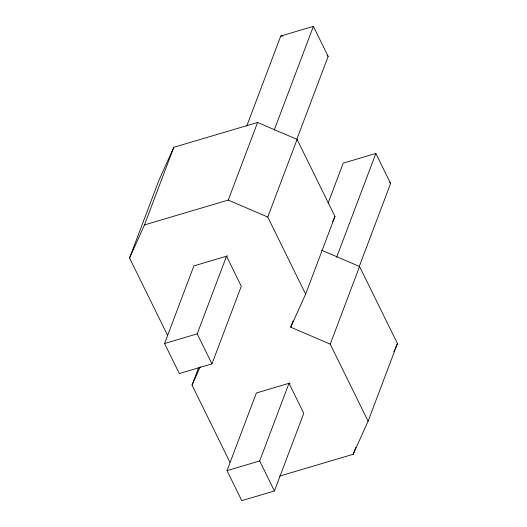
<?xml version="1.0" encoding="UTF-8"?>
<svg xmlns="http://www.w3.org/2000/svg" width="527" height="527" viewBox="0 0 527 527"><rect width="100%" height="100%" fill="white"/><g stroke="black" fill="none" stroke-linecap="round" stroke-linejoin="round"><path stroke-width="0.79" d="M167.434 335.073L129.563 258.013L158.904 180.372L173.811 147.29L257.598 122.448L297.096 139.405L334.968 216.465L305.634 294.106L290.726 327.188L330.225 344.144L368.096 421.205L353.189 454.294L279.58 476.112M129.563 258.013L144.47 224.93L173.811 147.29M211.959 363.874L197.203 333.848L226.544 256.208L241.3 286.233L211.959 363.874L179.318 373.551L164.562 343.525L193.896 265.885L227.684 255.872M246.768 125.979L280.753 36.027L313.4 26.35L328.156 56.376L296.78 139.405M144.47 224.93L228.257 200.089L257.598 122.448M274.185 130.136L313.4 26.35M229.904 462.179L192.032 385.112L198.712 367.438M305.634 294.106L267.762 217.045L297.096 139.405M274.429 490.973L259.673 460.947L289.007 383.307L303.763 413.333L274.429 490.973L241.781 500.65L227.025 470.624L256.366 392.99L290.153 382.971M328.117 203.106L343.222 163.126L375.863 153.449L390.619 183.475L359.249 266.504M290.726 327.188L293.052 321.042M336.648 257.235L375.863 153.449M330.225 344.144L359.566 266.504L321.556 250.193M353.189 454.294L355.804 447.37M368.096 421.205L397.437 343.571L359.566 266.504M192.032 385.112L200.313 366.733M332.649 221.617L334.968 216.465M393.794 351.654L394.789 349.447M395.448 347.978L397.437 343.571M164.562 343.525L197.203 333.848M227.025 470.624L259.673 460.947M280.753 36.027L283.019 36.113M228.257 200.089L267.762 217.045M327.03 55.302L328.156 56.376M389.499 182.401L390.619 183.475"/></g></svg>
